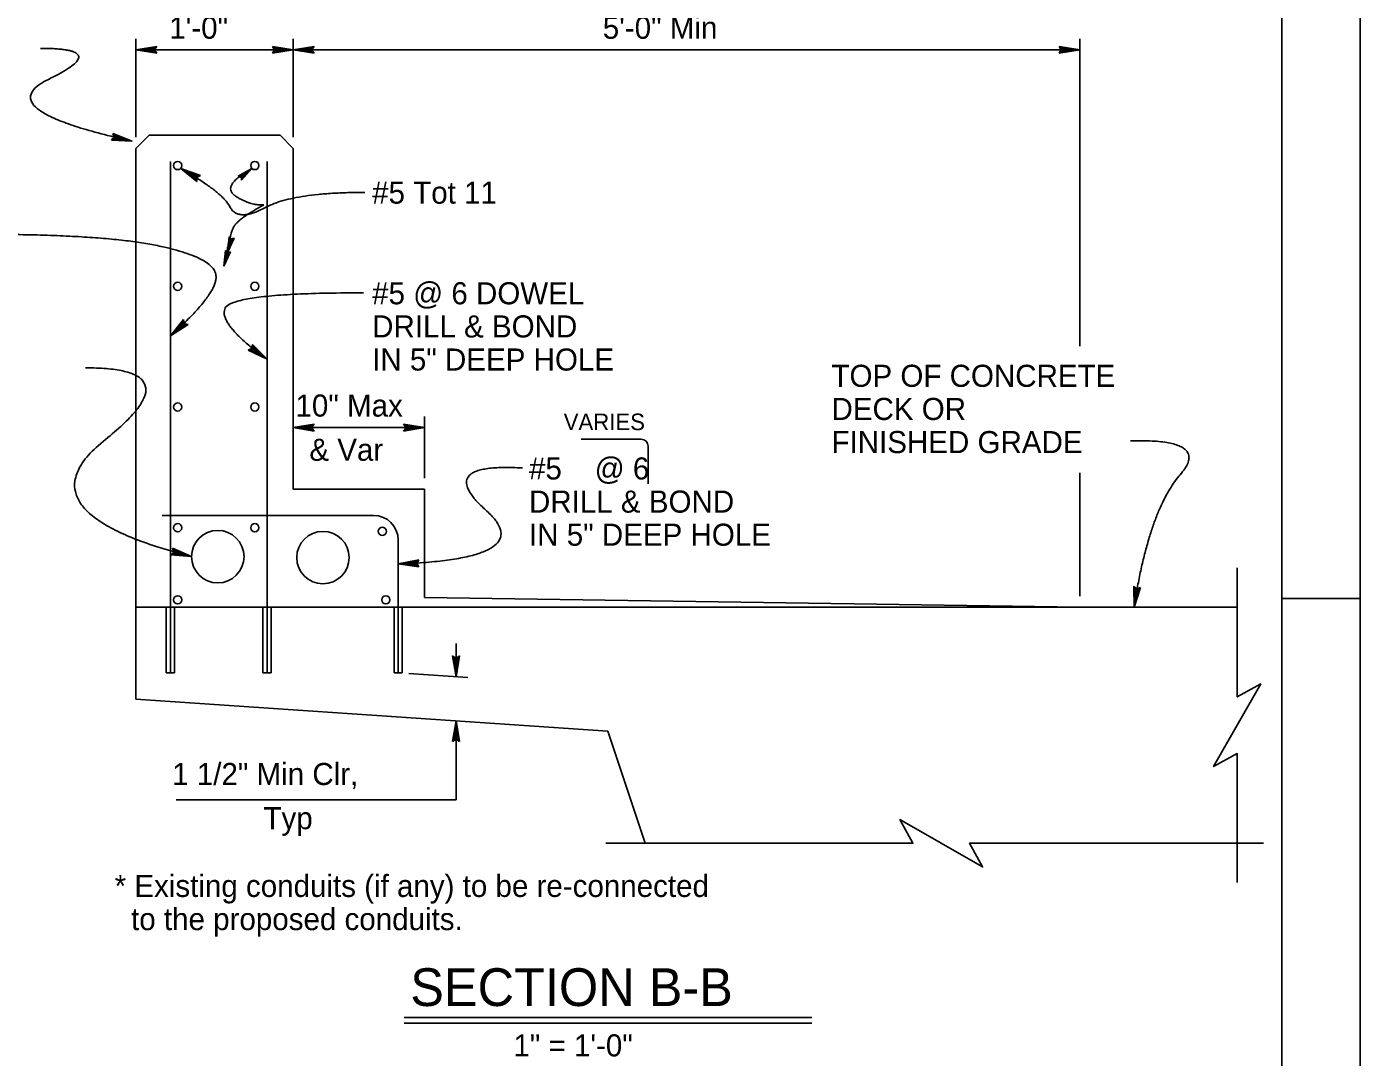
# Model space of a CAD drawing. Extents: x 0 to 2.83, y 0 to 1.83.
# Drawn here: x 2.127 to 2.833, y 0.674 to 1.22 of the extents above; entities that cross this region are included whole.
import ezdxf

# ---------------------------------------------------------------- set-up
doc = ezdxf.new("R2010")
doc.units = 0
for name, color, linetype in [('217 Rebar', 7, 'Continuous'), ('str_Border-Plot-Shape-A', 7, 'Continuous'), ('str_Border-Title-Block-A', 7, 'Continuous'), ('str_Concrete-A', 7, 'Continuous'), ('str_Dimensions-A', 7, 'Continuous'), ('str_Existing-Concrete-A', 7, 'Continuous'), ('str_Reinforcement-B', 7, 'Continuous'), ('str_Text-A', 7, 'Continuous')]:
    doc.layers.add(name, color=color, linetype=linetype)

msp = doc.modelspace()

# ---------------------------------------------------------------- linework, layer by layer
at = {"layer": '217 Rebar'}
for centre in [(2.2281, 0.93889), (2.2838, 0.9384)]:
    msp.add_circle(centre, 0.01389, dxfattribs=at)
at = {"layer": 'str_Border-Plot-Shape-A'}
msp.add_lwpolyline([(0, 0), (2.83333, 0), (2.83333, 1.83333), (0, 1.83333)], close=True, dxfattribs=at)
at = {"layer": 'str_Border-Title-Block-A'}
for p, q in [((2.83333, 1.83333), (2.83333, 0)), ((2.79167, 1.79167), (2.79167, 0.04167)), ((2.79167, 0.91667), (2.83333, 0.91667))]:
    msp.add_line(p, q, dxfattribs=at)
at = {"layer": 'str_Concrete-A'}
for p, q in [((2.18477, 1.15515), (2.19171, 1.16209)), ((2.19171, 1.16209), (2.26116, 1.16209)), ((2.26116, 1.16209), (2.2681, 1.15515)), ((2.18477, 0.91209), (2.18477, 1.15515)), ((2.2681, 0.97459), (2.2681, 1.15515)), ((2.2681, 0.97459), (2.33755, 0.97459)), ((2.33755, 0.9173), (2.33755, 0.97459)), ((2.18477, 0.91209), (2.68477, 0.91209)), ((2.33755, 0.9173), (2.68477, 0.91209))]:
    msp.add_line(p, q, dxfattribs=at)
at = {"layer": 'str_Dimensions-A'}
for p, q in [((2.18477, 1.161), (2.18477, 1.21318)), ((2.18477, 1.20733), (2.19576, 1.20917)), ((2.18477, 1.20733), (2.19548, 1.20871)), ((2.19519, 1.20825), (2.18477, 1.20733)), ((2.19463, 1.20733), (2.19519, 1.20825)), ((2.19519, 1.20825), (2.19576, 1.20917)), ((2.25768, 1.20825), (2.25711, 1.20917)), ((2.25711, 1.20917), (2.2681, 1.20733)), ((2.25739, 1.20871), (2.2681, 1.20733)), ((2.2681, 1.20733), (2.25768, 1.20825)), ((2.25768, 1.20825), (2.25824, 1.20733)), ((2.2681, 1.161), (2.2681, 1.21318)), ((2.2681, 1.20733), (2.27909, 1.20917)), ((2.2681, 1.20733), (2.27881, 1.20871)), ((2.27853, 1.20825), (2.2681, 1.20733)), ((2.27796, 1.20733), (2.27853, 1.20825)), ((2.27853, 1.20825), (2.27909, 1.20917)), ((2.67434, 1.20825), (2.67378, 1.20917)), ((2.67378, 1.20917), (2.68477, 1.20733)), ((2.67406, 1.20871), (2.68477, 1.20733)), ((2.68477, 1.20733), (2.67434, 1.20825)), ((2.67434, 1.20825), (2.67491, 1.20733)), ((2.68477, 1.05032), (2.68477, 1.21318)), ((2.19491, 1.20779), (2.18477, 1.20733)), ((2.18477, 1.20733), (2.2681, 1.20733)), ((2.19463, 1.20733), (2.18477, 1.20733)), ((2.19576, 1.2055), (2.18477, 1.20733)), ((2.18477, 1.20733), (2.19519, 1.20642)), ((2.19548, 1.20596), (2.18477, 1.20733)), ((2.18477, 1.20733), (2.19491, 1.20688)), ((2.19519, 1.20642), (2.19463, 1.20733)), ((2.19519, 1.20642), (2.19576, 1.2055)), ((2.2681, 1.20733), (2.25711, 1.2055)), ((2.25768, 1.20642), (2.25711, 1.2055)), ((2.2681, 1.20733), (2.25739, 1.20596)), ((2.25768, 1.20642), (2.2681, 1.20733)), ((2.25824, 1.20733), (2.25768, 1.20642)), ((2.2681, 1.20733), (2.25796, 1.20779)), ((2.25796, 1.20688), (2.2681, 1.20733)), ((2.25824, 1.20733), (2.2681, 1.20733)), ((2.27824, 1.20779), (2.2681, 1.20733)), ((2.2681, 1.20733), (2.68477, 1.20733)), ((2.27796, 1.20733), (2.2681, 1.20733)), ((2.27909, 1.2055), (2.2681, 1.20733)), ((2.2681, 1.20733), (2.27853, 1.20642)), ((2.27881, 1.20596), (2.2681, 1.20733)), ((2.2681, 1.20733), (2.27824, 1.20688)), ((2.27853, 1.20642), (2.27796, 1.20733)), ((2.27853, 1.20642), (2.27909, 1.2055)), ((2.68477, 1.20733), (2.67378, 1.2055)), ((2.67434, 1.20642), (2.67378, 1.2055)), ((2.68477, 1.20733), (2.67406, 1.20596)), ((2.67434, 1.20642), (2.68477, 1.20733)), ((2.67491, 1.20733), (2.67434, 1.20642)), ((2.68477, 1.20733), (2.67463, 1.20779)), ((2.67463, 1.20688), (2.68477, 1.20733)), ((2.67491, 1.20733), (2.68477, 1.20733)), ((2.33755, 0.98044), (2.33755, 1.01307)), ((2.2681, 1.00722), (2.27909, 1.00905)), ((2.2681, 1.00722), (2.27881, 1.00859)), ((2.27853, 1.00813), (2.2681, 1.00722)), ((2.27824, 1.00768), (2.2681, 1.00722)), ((2.33755, 1.00722), (2.2681, 1.00722)), ((2.27796, 1.00722), (2.2681, 1.00722)), ((2.27909, 1.00538), (2.2681, 1.00722)), ((2.2681, 1.00722), (2.27853, 1.0063)), ((2.27881, 1.00584), (2.2681, 1.00722)), ((2.2681, 1.00722), (2.27824, 1.00676)), ((2.27796, 1.00722), (2.27853, 1.00813)), ((2.27853, 1.0063), (2.27796, 1.00722)), ((2.27853, 1.00813), (2.27909, 1.00905)), ((2.27853, 1.0063), (2.27909, 1.00538)), ((2.32712, 1.00813), (2.32656, 1.00905)), ((2.32656, 1.00905), (2.33755, 1.00722)), ((2.33755, 1.00722), (2.32656, 1.00538)), ((2.32712, 1.0063), (2.32656, 1.00538)), ((2.32684, 1.00859), (2.33755, 1.00722)), ((2.33755, 1.00722), (2.32684, 1.00584)), ((2.33755, 1.00722), (2.32712, 1.00813)), ((2.32712, 1.00813), (2.32769, 1.00722)), ((2.32712, 1.0063), (2.33755, 1.00722)), ((2.32769, 1.00722), (2.32712, 1.0063)), ((2.33755, 1.00722), (2.3274, 1.00768)), ((2.3274, 1.00676), (2.33755, 1.00722)), ((2.32769, 1.00722), (2.33755, 1.00722)), ((2.68477, 0.91794), (2.68477, 0.98329)), ((2.3543, 0.89283), (2.3543, 0.87528)), ((2.35339, 0.8857), (2.35247, 0.88627)), ((2.3543, 0.87528), (2.35247, 0.88627)), ((2.3543, 0.87528), (2.35293, 0.88599)), ((2.35339, 0.8857), (2.3543, 0.87528)), ((2.3543, 0.88514), (2.35339, 0.8857)), ((2.35384, 0.88542), (2.3543, 0.87528)), ((2.35614, 0.88627), (2.3543, 0.87528)), ((2.35568, 0.88599), (2.3543, 0.87528)), ((2.3543, 0.87528), (2.35522, 0.8857)), ((2.35522, 0.8857), (2.3543, 0.88514)), ((2.3543, 0.87528), (2.35476, 0.88542)), ((2.3543, 0.88514), (2.3543, 0.87528)), ((2.35522, 0.8857), (2.35614, 0.88627)), ((2.32937, 0.87698), (2.36053, 0.87485)), ((2.35247, 0.84093), (2.3543, 0.85192)), ((2.35293, 0.84121), (2.3543, 0.85192)), ((2.3543, 0.85192), (2.35339, 0.8415)), ((2.3543, 0.85192), (2.35385, 0.84178)), ((2.3543, 0.84206), (2.3543, 0.85192)), ((2.3543, 0.85192), (2.35614, 0.84093)), ((2.35522, 0.8415), (2.3543, 0.85192)), ((2.35476, 0.84178), (2.3543, 0.85192)), ((2.3543, 0.85192), (2.35568, 0.84121)), ((2.3543, 0.81012), (2.3543, 0.85192)), ((2.35339, 0.8415), (2.35247, 0.84093)), ((2.35339, 0.8415), (2.3543, 0.84206)), ((2.3543, 0.84206), (2.35522, 0.8415)), ((2.35522, 0.8415), (2.35614, 0.84093)), ((2.2061, 0.81012), (2.3543, 0.81012))]:
    msp.add_line(p, q, dxfattribs=at)
at = {"layer": 'str_Existing-Concrete-A'}
for p, q in [((2.18477, 0.91209), (2.7681, 0.91209)), ((2.18477, 0.91209), (2.18477, 0.86348)), ((2.20083, 0.87737), (2.20083, 0.91209)), ((2.20517, 0.87737), (2.20517, 0.91209)), ((2.25204, 0.87737), (2.25204, 0.91209)), ((2.25638, 0.87737), (2.25638, 0.91209)), ((2.32149, 0.87737), (2.32149, 0.91209)), ((2.32583, 0.87737), (2.32583, 0.91209)), ((2.20083, 0.87737), (2.20517, 0.87737)), ((2.25204, 0.87737), (2.25638, 0.87737)), ((2.32149, 0.87737), (2.32583, 0.87737)), ((2.18477, 0.86348), (2.43477, 0.84643)), ((2.43477, 0.84643), (2.45455, 0.78709))]:
    msp.add_line(p, q, dxfattribs=at)
for points in [[(2.7681, 0.93292), (2.7681, 0.86459), (2.7806, 0.87148), (2.7556, 0.8277), (2.7681, 0.83459), (2.7681, 0.76626)], [(2.43372, 0.78709), (2.59633, 0.78709), (2.58944, 0.79959), (2.63322, 0.77459), (2.62633, 0.78709), (2.78199, 0.78709)]]:
    msp.add_lwpolyline(points, dxfattribs=at)
at = {"layer": 'str_Reinforcement-B'}
for p, q in [((2.203, 1.1482), (2.203, 0.87737)), ((2.25421, 1.1482), (2.25421, 0.87737)), ((2.45239, 1.00113), (2.42062, 1.00113)), ((2.45608, 0.97749), (2.45608, 0.99744)), ((2.31064, 0.9607), (2.19866, 0.9607)), ((2.32366, 0.87737), (2.32366, 0.94768))]:
    msp.add_line(p, q, dxfattribs=at)
for centre in [(2.2069, 1.14603), (2.2477, 1.14603), (2.2069, 1.08208), (2.2477, 1.08208), (2.2069, 1.01814), (2.2477, 1.01814), (2.2069, 0.95419), (2.2477, 0.95419), (2.31524, 0.95228), (2.2069, 0.916), (2.31715, 0.916)]:
    msp.add_circle(centre, 0.00217, dxfattribs=at)
for centre, radius in [((2.45239, 0.99744), 0.00369), ((2.31064, 0.94768), 0.01302)]:
    msp.add_arc(centre, radius, 0, 90, dxfattribs=at)
at = {"layer": 'str_Text-A'}
for p, q in [((2.17247, 1.16029), (2.17173, 1.15952)), ((2.1828, 1.15897), (2.17173, 1.15952)), ((2.1828, 1.15897), (2.1721, 1.1599)), ((2.17322, 1.16106), (2.17247, 1.16029)), ((2.17247, 1.16029), (2.1828, 1.15897)), ((2.17286, 1.16208), (2.17251, 1.16309)), ((2.17251, 1.16309), (2.1828, 1.15897)), ((2.17268, 1.16258), (2.1828, 1.15897)), ((2.17284, 1.16068), (2.1828, 1.15897)), ((2.1828, 1.15897), (2.17286, 1.16208)), ((2.17286, 1.16208), (2.17322, 1.16106)), ((2.1828, 1.15897), (2.17304, 1.16157)), ((2.17322, 1.16106), (2.1828, 1.15897)), ((2.21699, 1.13968), (2.20844, 1.1445)), ((2.21707, 1.13753), (2.20844, 1.1445)), ((2.20844, 1.1445), (2.21886, 1.14072)), ((2.21792, 1.1402), (2.20844, 1.1445)), ((2.20844, 1.1445), (2.21703, 1.1386)), ((2.21705, 1.13807), (2.20844, 1.1445)), ((2.20844, 1.1445), (2.21701, 1.13914)), ((2.21746, 1.13994), (2.20844, 1.1445)), ((2.20844, 1.1445), (2.21839, 1.14046)), ((2.23896, 1.14035), (2.24617, 1.1445)), ((2.23934, 1.14022), (2.24617, 1.1445)), ((2.24617, 1.1445), (2.23972, 1.14009)), ((2.24617, 1.1445), (2.2401, 1.13996)), ((2.24048, 1.13983), (2.24617, 1.1445)), ((2.24053, 1.13943), (2.24617, 1.1445)), ((2.24059, 1.13903), (2.24617, 1.1445)), ((2.24617, 1.1445), (2.24064, 1.13863)), ((2.24617, 1.1445), (2.24069, 1.13823)), ((2.21699, 1.13968), (2.21792, 1.1402)), ((2.21703, 1.1386), (2.21699, 1.13968)), ((2.21703, 1.1386), (2.21707, 1.13753)), ((2.21792, 1.1402), (2.21886, 1.14072)), ((2.23972, 1.14009), (2.23896, 1.14035)), ((2.23972, 1.14009), (2.24048, 1.13983)), ((2.24048, 1.13983), (2.24059, 1.13903)), ((2.24059, 1.13903), (2.24069, 1.13823)), ((2.23331, 1.10005), (2.23407, 1.10833)), ((2.23331, 1.10005), (2.23435, 1.10804)), ((2.23463, 1.10775), (2.23331, 1.10005)), ((2.23672, 1.10763), (2.23331, 1.10005)), ((2.23634, 1.10752), (2.23331, 1.10005)), ((2.2349, 1.10746), (2.23331, 1.10005)), ((2.23331, 1.10005), (2.23595, 1.1074)), ((2.23331, 1.10005), (2.23557, 1.10728)), ((2.23518, 1.10717), (2.23331, 1.10005)), ((2.23463, 1.10775), (2.23407, 1.10833)), ((2.23518, 1.10717), (2.23463, 1.10775)), ((2.23595, 1.1074), (2.23518, 1.10717)), ((2.23595, 1.1074), (2.23672, 1.10763)), ((2.23139, 1.09278), (2.23216, 1.10106)), ((2.23139, 1.09278), (2.23243, 1.10077)), ((2.23271, 1.10048), (2.23139, 1.09278)), ((2.23481, 1.10037), (2.23139, 1.09278)), ((2.23442, 1.10025), (2.23139, 1.09278)), ((2.23299, 1.10019), (2.23139, 1.09278)), ((2.23139, 1.09278), (2.23404, 1.10013)), ((2.23139, 1.09278), (2.23365, 1.10001)), ((2.23327, 1.0999), (2.23139, 1.09278)), ((2.23271, 1.10048), (2.23216, 1.10106)), ((2.23327, 1.0999), (2.23271, 1.10048)), ((2.23404, 1.10013), (2.23327, 1.0999)), ((2.23404, 1.10013), (2.23481, 1.10037)), ((2.203, 1.05588), (2.20994, 1.06452)), ((2.203, 1.05588), (2.21004, 1.06399)), ((2.21013, 1.06346), (2.203, 1.05588)), ((2.21023, 1.06294), (2.203, 1.05588)), ((2.21032, 1.06241), (2.203, 1.05588)), ((2.203, 1.05588), (2.21084, 1.06226)), ((2.203, 1.05588), (2.21135, 1.0621)), ((2.21186, 1.06195), (2.203, 1.05588)), ((2.21238, 1.06179), (2.203, 1.05588)), ((2.21013, 1.06346), (2.20994, 1.06452)), ((2.21032, 1.06241), (2.21013, 1.06346)), ((2.21135, 1.0621), (2.21032, 1.06241)), ((2.21135, 1.0621), (2.21238, 1.06179)), ((2.24527, 1.04874), (2.24428, 1.04833)), ((2.25421, 1.0434), (2.24428, 1.04833)), ((2.25421, 1.0434), (2.24477, 1.04853)), ((2.24626, 1.04915), (2.24527, 1.04874)), ((2.24527, 1.04874), (2.25421, 1.0434)), ((2.24576, 1.04894), (2.25421, 1.0434)), ((2.24634, 1.05022), (2.24626, 1.04915)), ((2.24626, 1.04915), (2.25421, 1.0434)), ((2.25421, 1.0434), (2.2463, 1.04968)), ((2.24634, 1.05022), (2.24641, 1.05129)), ((2.25421, 1.0434), (2.24634, 1.05022)), ((2.24638, 1.05075), (2.25421, 1.0434)), ((2.24641, 1.05129), (2.25421, 1.0434)), ((2.20393, 0.94058), (2.20316, 0.93983)), ((2.21421, 0.93889), (2.20316, 0.93983)), ((2.21421, 0.93889), (2.20355, 0.94021)), ((2.20471, 0.94132), (2.20393, 0.94058)), ((2.20393, 0.94058), (2.21421, 0.93889)), ((2.20439, 0.94235), (2.20407, 0.94337)), ((2.20407, 0.94337), (2.21421, 0.93889)), ((2.20423, 0.94286), (2.21421, 0.93889)), ((2.20432, 0.94095), (2.21421, 0.93889)), ((2.21421, 0.93889), (2.20439, 0.94235)), ((2.20439, 0.94235), (2.20471, 0.94132)), ((2.21421, 0.93889), (2.20455, 0.94184)), ((2.20471, 0.94132), (2.21421, 0.93889)), ((2.32366, 0.935), (2.33452, 0.93723)), ((2.32366, 0.935), (2.33426, 0.93676)), ((2.33399, 0.9363), (2.32366, 0.935)), ((2.33373, 0.93583), (2.32366, 0.935)), ((2.33346, 0.93536), (2.32366, 0.935)), ((2.33466, 0.93358), (2.32366, 0.935)), ((2.32366, 0.935), (2.33406, 0.93447)), ((2.33436, 0.93403), (2.32366, 0.935)), ((2.32366, 0.935), (2.33376, 0.93492)), ((2.33346, 0.93536), (2.33399, 0.9363)), ((2.33406, 0.93447), (2.33346, 0.93536)), ((2.33399, 0.9363), (2.33452, 0.93723)), ((2.33406, 0.93447), (2.33466, 0.93358)), ((2.71414, 0.92248), (2.71332, 0.92318)), ((2.71345, 0.91209), (2.71332, 0.92318)), ((2.71345, 0.91209), (2.71373, 0.92283)), ((2.71693, 0.92262), (2.71345, 0.91209)), ((2.71414, 0.92248), (2.71345, 0.91209)), ((2.71644, 0.92241), (2.71345, 0.91209)), ((2.71345, 0.91209), (2.71594, 0.9222)), ((2.71455, 0.92214), (2.71345, 0.91209)), ((2.71345, 0.91209), (2.71545, 0.922)), ((2.71496, 0.92179), (2.71345, 0.91209)), ((2.71496, 0.92179), (2.71414, 0.92248)), ((2.71594, 0.9222), (2.71496, 0.92179)), ((2.71594, 0.9222), (2.71693, 0.92262)), ((2.32681, 0.69487), (2.54273, 0.69487)), ((2.32681, 0.69187), (2.54273, 0.69187))]:
    msp.add_line(p, q, dxfattribs=at)
for points in [[(2.13417, 1.20811), (2.17214, 1.20811), (2.10563, 1.17583), (2.1828, 1.15897)], [(2.30597, 1.13181), (2.2683, 1.13181), (2.23877, 1.11598), (2.23052, 1.13204), (2.20844, 1.1445)], [(2.25254, 1.12518), (2.2448, 1.12487), (2.2297, 1.13522), (2.24617, 1.1445)], [(2.25254, 1.12518), (2.23841, 1.11759), (2.23433, 1.10894), (2.23139, 1.09278)], [(2.10535, 1.10958), (2.16729, 1.10958), (2.22523, 1.09758), (2.22894, 1.07901), (2.203, 1.05588)], [(2.30535, 1.07864), (2.23535, 1.07864), (2.22845, 1.06201), (2.25421, 1.0434)], [(2.15797, 1.03891), (2.21632, 1.03891), (2.12063, 0.96281), (2.21421, 0.93889)], [(2.71161, 1.00024), (2.75451, 1.00138), (2.72144, 0.96341), (2.71345, 0.91209)], [(2.38944, 0.98585), (2.34214, 0.98863), (2.39867, 0.93778), (2.32366, 0.935)]]:
    msp.add_open_spline(points, degree=2, dxfattribs=at)

# ---------------------------------------------------------------- texts
at = {"layer": 'str_Dimensions-A'}
for s, p in [('1\'-0"', (2.20241, 1.21318)), ('5\'-0" Min', (2.43204, 1.21318)), ('10" Max', (2.26926, 1.01307)), ('& Var', (2.27662, 0.98967)), ('1 1/2" Min Clr,', (2.20394, 0.81791)), ('Typ', (2.25231, 0.79451))]:
    msp.add_text(s, height=0.0117, dxfattribs=at).set_placement(p)
at = {"layer": 'str_Text-A'}
for s, height, p in [('#5 Tot 11', 0.0117, (2.30986, 1.12585)), ('#5 @ 6 DOWEL', 0.0117, (2.30986, 1.07254)), ('DRILL & BOND', 0.0117, (2.30986, 1.05499)), ('IN 5" DEEP HOLE', 0.0117, (2.30986, 1.03744)), ('TOP OF CONCRETE', 0.0117, (2.55319, 1.02882)), ('DECK OR', 0.0117, (2.55319, 1.01127)), ('VARIES', 0.008775, (2.41134, 1.00589)), ('FINISHED GRADE', 0.0117, (2.55319, 0.99372)), ('#5    @ 6', 0.0117, (2.39296, 0.97976)), ('DRILL & BOND', 0.0117, (2.39296, 0.96221)), ('IN 5" DEEP HOLE', 0.0117, (2.39296, 0.94466)), ('* Existing conduits (if any) to be re-connected', 0.0117, (2.17347, 0.75863)), ('  to the proposed conduits.', 0.0117, (2.17347, 0.74108)), ('SECTION B-B', 0.02, (2.33006, 0.70087)), ('1" = 1\'-0"', 0.0117, (2.3847, 0.67417))]:
    msp.add_text(s, height=height, dxfattribs=at).set_placement(p)

doc.saveas('drawing.dxf')
